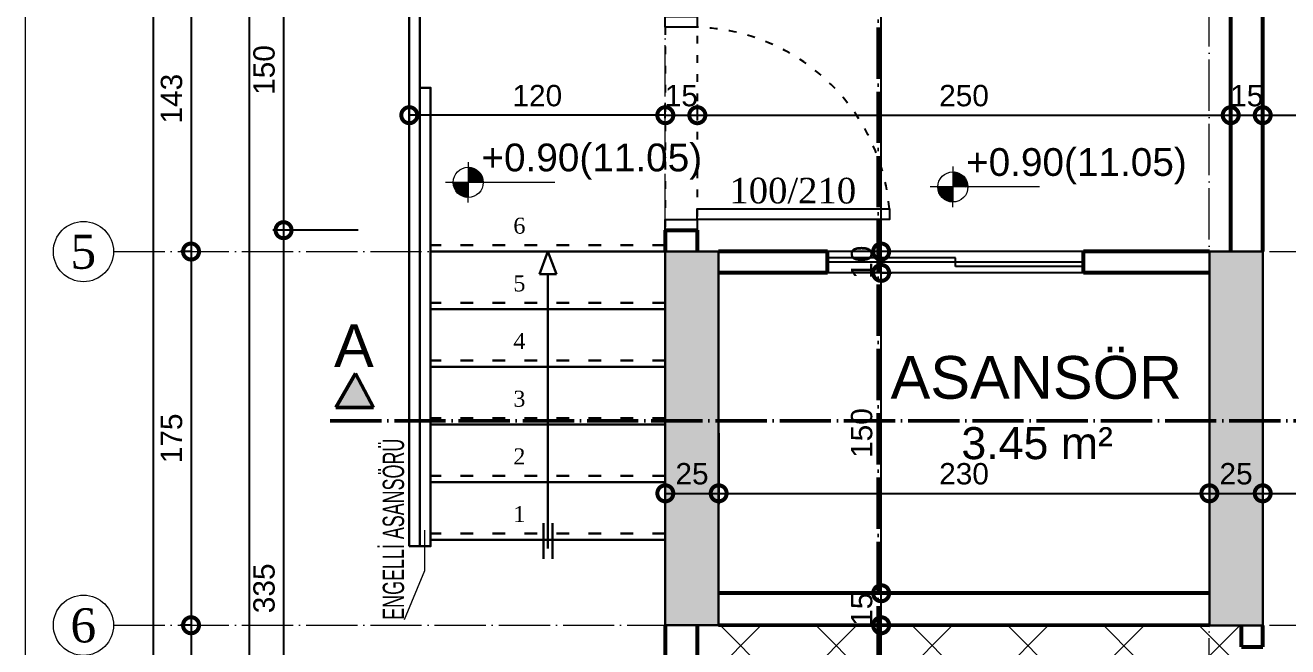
# Model space of a CAD drawing. Header units: millimetres. Extents: x 7519 to 33116, y -1769 to 3101.
# Drawn here: x 16054 to 16646, y 1526 to 1817 of the extents above; entities that cross this region are included whole.
import ezdxf
from ezdxf.enums import TextEntityAlignment as Align

# ---------------------------------------------------------------- set-up
doc = ezdxf.new("R2010")
doc.units = ezdxf.units.MM
doc.linetypes.add('ACAD_ISO03W100', pattern=[30, 12, -18])
doc.linetypes.add('ACAD_ISO04W100', pattern=[30, 24, -3, 0, -3])
for name, color, linetype, lineweight in [('duvar', 145, 'Continuous', 53), ('iç ölçü x', 20, 'Continuous', 9), ('KAPI', 42, 'Continuous', 25), ('kesit', 50, 'Continuous', 50), ('kolon', 1, 'Continuous', 30), ('KOT_ŞABLON', 6, 'Continuous', 0), ('KÜTÜPHANE', 34, 'Continuous', 30), ('tarama', 157, 'Continuous', 15), ('çizgi', 234, 'Continuous', 9)]:
    doc.layers.add(name, color=color, linetype=linetype, lineweight=lineweight)
doc.layers.add('PENC3', color=24, linetype='Continuous')
doc.layers.add('yazı', color=253, linetype='Continuous')
doc.styles.add('ARIAL', font='arial.ttf', dxfattribs={"height": 10})
doc.styles.add('emre', font='times.ttf')
doc.styles.get("Standard").update_dxf_attribs({"font": 'arial.ttf'})
doc.styles.add('TÜRKÇE', font='times.ttf')
doc.dimstyles.new('KESİT', dxfattribs={"dimscale": 0, "dimtxt": 10, "dimasz": 15, "dimexe": 5, "dimexo": 5, "dimgap": 4, "dimtad": 1, "dimdec": 0, "dimdsep": 46, "dimtxsty": 'ARIAL', "dimblk": 'DOTSMALL', "dimcen": -2, "dimclrd": 256, "dimclre": 8, "dimclrt": 4, "dimadec": 0, "dimazin": 0, "dimtfac": 0.533333, "dimtdec": 0, "dimtix": 1, "dimtmove": 2, "dimatfit": 3, "dimldrblk": 'DOTSMALL', "dimfxl": 35, "dimfxlon": 1, "dimtolj": 1, "dimarcsym": 0})

# ---------------------------------------------------------------- blocks, each defined once
blk = doc.blocks.new('_DotSmall')
at = {"color": 0, "linetype": 'ByBlock', "const_width": 0.5}
blk.add_lwpolyline([(-0.0625, 0, 1), (0.0625, 0, 1)], format="xyb", close=True, dxfattribs=at)
blk = doc.blocks.new('*D28')
at = {"layer": 'Defpoints', "color": 0, "transparency": 16777216}
for p in [(16354.45, 1871.22), (16175.51, 1721.22), (16354.45, 1721.22)]:
    blk.add_point(p, dxfattribs=at)
at = {"layer": 'iç ölçü x', "color": 8, "lineweight": -2, "transparency": 16777216}
for p, q in [((16210.51, 1871.22), (16170.51, 1871.22)), ((16210.51, 1721.22), (16170.51, 1721.22))]:
    blk.add_line(p, q, dxfattribs=at)
at = {"layer": 'iç ölçü x', "lineweight": -2, "transparency": 16777216}
blk.add_line((16175.51, 1871.22), (16175.51, 1721.22), dxfattribs=at)
at = {"layer": 'iç ölçü x', "lineweight": -2, "transparency": 16777216, "xscale": 15, "yscale": 15, "zscale": 15}
for p, rotation in [((16175.51, 1871.22), 90), ((16175.51, 1721.22), 270)]:
    blk.add_blockref('_DotSmall', p, dxfattribs=dict(at, rotation=rotation))
at = {"layer": 'iç ölçü x', "color": 4, "transparency": 16777216, "insert": (16166.4, 1796.22), "char_height": 10, "attachment_point": 5, "rotation": 90, "style": 'ARIAL'}
blk.add_mtext('\\A1;150', dxfattribs=at)
blk = doc.blocks.new('*D29')
at = {"layer": 'Defpoints', "color": 0, "transparency": 16777216}
for p in [(16354.45, 1721.22), (16175.51, 1385.89), (16354.45, 1385.89)]:
    blk.add_point(p, dxfattribs=at)
at = {"layer": 'iç ölçü x', "color": 8, "lineweight": -2, "transparency": 16777216}
for p, q in [((16210.51, 1721.22), (16170.51, 1721.22)), ((16210.51, 1385.89), (16170.51, 1385.89))]:
    blk.add_line(p, q, dxfattribs=at)
at = {"layer": 'iç ölçü x', "lineweight": -2, "transparency": 16777216}
blk.add_line((16175.51, 1721.22), (16175.51, 1385.89), dxfattribs=at)
at = {"layer": 'iç ölçü x', "lineweight": -2, "transparency": 16777216, "xscale": 15, "yscale": 15, "zscale": 15}
for p, rotation in [((16175.51, 1721.22), 90), ((16175.51, 1385.89), 270)]:
    blk.add_blockref('_DotSmall', p, dxfattribs=dict(at, rotation=rotation))
at = {"layer": 'iç ölçü x', "color": 4, "transparency": 16777216, "insert": (16166.4, 1553.56), "char_height": 10, "attachment_point": 5, "rotation": 90, "style": 'ARIAL'}
blk.add_mtext('\\A1;335', dxfattribs=at)
blk = doc.blocks.new('*D30')
at = {"layer": 'Defpoints', "color": 0, "transparency": 16777216}
for p in [(16159.49, 2399.07), (16188.77, 2399.07), (16188.77, 1385.89)]:
    blk.add_point(p, dxfattribs=at)
at = {"layer": 'iç ölçü x', "color": 8, "lineweight": -2, "transparency": 16777216}
for p, q in [((16183.77, 2399.07), (16154.49, 2399.07)), ((16183.77, 1385.89), (16154.49, 1385.89))]:
    blk.add_line(p, q, dxfattribs=at)
at = {"layer": 'iç ölçü x', "lineweight": -2, "transparency": 16777216}
blk.add_line((16159.49, 1385.89), (16159.49, 2399.07), dxfattribs=at)
at = {"layer": 'iç ölçü x', "lineweight": -2, "transparency": 16777216, "xscale": 15, "yscale": 15, "zscale": 15}
for p, rotation in [((16159.49, 2399.07), 90), ((16159.49, 1385.89), 270)]:
    blk.add_blockref('_DotSmall', p, dxfattribs=dict(at, rotation=rotation))
at = {"layer": 'iç ölçü x', "color": 4, "transparency": 16777216, "insert": (16150.38, 1892.48), "char_height": 10, "attachment_point": 5, "rotation": 90, "style": 'ARIAL'}
blk.add_mtext('\\A1;1013', dxfattribs=at)
blk = doc.blocks.new('*D34')
at = {"layer": 'Defpoints', "color": 0, "transparency": 16777216}
for p in [(16132.15, 1854.34), (16132.15, 1711.22), (16132.15, 1711.22)]:
    blk.add_point(p, dxfattribs=at)
at = {"layer": 'iç ölçü x', "color": 8, "lineweight": -2, "transparency": 16777216}
for p, q in [((16132.15, 1854.34), (16127.15, 1854.34)), ((16132.15, 1711.22), (16127.15, 1711.22))]:
    blk.add_line(p, q, dxfattribs=at)
at = {"layer": 'iç ölçü x', "lineweight": -2, "transparency": 16777216}
blk.add_line((16132.15, 1854.34), (16132.15, 1711.22), dxfattribs=at)
at = {"layer": 'iç ölçü x', "lineweight": -2, "transparency": 16777216, "xscale": 15, "yscale": 15, "zscale": 15}
for p, rotation in [((16132.15, 1854.34), 90), ((16132.15, 1711.22), 270)]:
    blk.add_blockref('_DotSmall', p, dxfattribs=dict(at, rotation=rotation))
at = {"layer": 'iç ölçü x', "color": 4, "transparency": 16777216, "insert": (16123.04, 1782.78), "char_height": 10, "attachment_point": 5, "rotation": 90, "style": 'ARIAL'}
blk.add_mtext('\\A1;143', dxfattribs=at)
blk = doc.blocks.new('*D35')
at = {"layer": 'Defpoints', "color": 0, "transparency": 16777216}
for p in [(16132.15, 1711.22), (16132.15, 1536.27), (16132.15, 1536.27)]:
    blk.add_point(p, dxfattribs=at)
at = {"layer": 'iç ölçü x', "color": 8, "lineweight": -2, "transparency": 16777216}
for p, q in [((16132.15, 1711.22), (16127.15, 1711.22)), ((16132.15, 1536.27), (16127.15, 1536.27))]:
    blk.add_line(p, q, dxfattribs=at)
at = {"layer": 'iç ölçü x', "lineweight": -2, "transparency": 16777216}
blk.add_line((16132.15, 1711.22), (16132.15, 1536.27), dxfattribs=at)
at = {"layer": 'iç ölçü x', "lineweight": -2, "transparency": 16777216, "xscale": 15, "yscale": 15, "zscale": 15}
for p, rotation in [((16132.15, 1711.22), 90), ((16132.15, 1536.27), 270)]:
    blk.add_blockref('_DotSmall', p, dxfattribs=dict(at, rotation=rotation))
at = {"layer": 'iç ölçü x', "color": 4, "transparency": 16777216, "insert": (16123.05, 1623.75), "char_height": 10, "attachment_point": 5, "rotation": 90, "style": 'ARIAL'}
blk.add_mtext('\\A1;175', dxfattribs=at)
blk = doc.blocks.new('*D36')
at = {"layer": 'Defpoints', "color": 0, "transparency": 16777216}
for p in [(16132.15, 1536.27), (16132.15, 1385.89), (16132.15, 1385.89)]:
    blk.add_point(p, dxfattribs=at)
at = {"layer": 'iç ölçü x', "color": 8, "lineweight": -2, "transparency": 16777216}
for p, q in [((16132.15, 1536.27), (16127.15, 1536.27)), ((16132.15, 1385.89), (16127.15, 1385.89))]:
    blk.add_line(p, q, dxfattribs=at)
at = {"layer": 'iç ölçü x', "lineweight": -2, "transparency": 16777216}
blk.add_line((16132.15, 1536.27), (16132.15, 1385.89), dxfattribs=at)
at = {"layer": 'iç ölçü x', "lineweight": -2, "transparency": 16777216, "xscale": 15, "yscale": 15, "zscale": 15}
for p, rotation in [((16132.15, 1536.27), 90), ((16132.15, 1385.89), 270)]:
    blk.add_blockref('_DotSmall', p, dxfattribs=dict(at, rotation=rotation))
at = {"layer": 'iç ölçü x', "color": 4, "transparency": 16777216, "insert": (16123.05, 1461.08), "char_height": 10, "attachment_point": 5, "rotation": 90, "style": 'ARIAL'}
blk.add_mtext('\\A1;150', dxfattribs=at)
blk = doc.blocks.new('*D37')
at = {"layer": 'Defpoints', "color": 0, "transparency": 16777216}
for p in [(16114.5, 2399.07), (16114.5, 2399.07), (16114.5, 1385.89)]:
    blk.add_point(p, dxfattribs=at)
at = {"layer": 'iç ölçü x', "color": 8, "lineweight": -2, "transparency": 16777216}
for p, q in [((16114.5, 2399.07), (16109.5, 2399.07)), ((16114.5, 1385.89), (16119.5, 1385.89))]:
    blk.add_line(p, q, dxfattribs=at)
at = {"layer": 'iç ölçü x', "lineweight": -2, "transparency": 16777216}
blk.add_line((16114.5, 1385.89), (16114.5, 2399.07), dxfattribs=at)
at = {"layer": 'iç ölçü x', "lineweight": -2, "transparency": 16777216, "xscale": 15, "yscale": 15, "zscale": 15}
for p, rotation in [((16114.5, 2399.07), 90), ((16114.5, 1385.89), 270)]:
    blk.add_blockref('_DotSmall', p, dxfattribs=dict(at, rotation=rotation))
at = {"layer": 'iç ölçü x', "color": 4, "transparency": 16777216, "insert": (16105.39, 1892.48), "char_height": 10, "attachment_point": 5, "rotation": 90, "style": 'ARIAL'}
blk.add_mtext('\\A1;1013', dxfattribs=at)
blk = doc.blocks.new('*D43')
at = {"layer": 'Defpoints', "color": 0, "transparency": 16777216}
for p in [(16369.45, 1775.06), (16354.45, 1768.72), (16369.45, 1768.72)]:
    blk.add_point(p, dxfattribs=at)
at = {"layer": 'iç ölçü x', "color": 8, "lineweight": -2, "transparency": 16777216}
for p, q in [((16354.45, 1773.72), (16354.45, 1780.06)), ((16369.45, 1773.72), (16369.45, 1780.06))]:
    blk.add_line(p, q, dxfattribs=at)
at = {"layer": 'iç ölçü x', "lineweight": -2, "transparency": 16777216}
blk.add_line((16354.45, 1775.06), (16369.45, 1775.06), dxfattribs=at)
at = {"layer": 'iç ölçü x', "color": 4, "transparency": 16777216, "insert": (16361.95, 1784.17), "char_height": 10, "attachment_point": 5, "style": 'ARIAL'}
blk.add_mtext('\\A1;15', dxfattribs=at)
blk = doc.blocks.new('*D44')
at = {"layer": 'Defpoints', "color": 0, "transparency": 16777216}
for p in [(16619.45, 1775.06), (16619.45, 1775.06), (16369.45, 1768.72)]:
    blk.add_point(p, dxfattribs=at)
at = {"layer": 'iç ölçü x', "color": 8, "lineweight": -2, "transparency": 16777216}
for p, q in [((16369.45, 1773.72), (16369.45, 1780.06)), ((16619.45, 1775.06), (16619.45, 1780.06))]:
    blk.add_line(p, q, dxfattribs=at)
at = {"layer": 'iç ölçü x', "lineweight": -2, "transparency": 16777216}
blk.add_line((16369.45, 1775.06), (16619.45, 1775.06), dxfattribs=at)
at = {"layer": 'iç ölçü x', "lineweight": -2, "transparency": 16777216, "xscale": 15, "yscale": 15, "zscale": 15, "rotation": 180}
blk.add_blockref('_DotSmall', (16369.45, 1775.06), dxfattribs=at)
at = {"layer": 'iç ölçü x', "lineweight": -2, "transparency": 16777216, "xscale": 15, "yscale": 15, "zscale": 15}
blk.add_blockref('_DotSmall', (16619.45, 1775.06), dxfattribs=at)
at = {"layer": 'iç ölçü x', "color": 4, "transparency": 16777216, "insert": (16494.45, 1784.17), "char_height": 10, "attachment_point": 5, "style": 'ARIAL'}
blk.add_mtext('\\A1;250', dxfattribs=at)
blk = doc.blocks.new('*D45')
at = {"layer": 'Defpoints', "color": 0, "transparency": 16777216}
for p in [(16619.45, 1775.06), (16634.45, 1775.06), (16634.45, 1775.06)]:
    blk.add_point(p, dxfattribs=at)
at = {"layer": 'iç ölçü x', "color": 8, "lineweight": -2, "transparency": 16777216}
for p, q in [((16619.45, 1775.06), (16619.45, 1780.06)), ((16634.45, 1775.06), (16634.45, 1780.06))]:
    blk.add_line(p, q, dxfattribs=at)
at = {"layer": 'iç ölçü x', "lineweight": -2, "transparency": 16777216}
blk.add_line((16619.45, 1775.06), (16634.45, 1775.06), dxfattribs=at)
at = {"layer": 'iç ölçü x', "color": 4, "transparency": 16777216, "insert": (16626.95, 1784.17), "char_height": 10, "attachment_point": 5, "style": 'ARIAL'}
blk.add_mtext('\\A1;15', dxfattribs=at)
blk = doc.blocks.new('*D46')
at = {"layer": 'Defpoints', "color": 0, "transparency": 16777216}
for p in [(16634.45, 1775.06), (17135.22, 1775.06), (17135.22, 1775.06)]:
    blk.add_point(p, dxfattribs=at)
at = {"layer": 'iç ölçü x', "color": 8, "lineweight": -2, "transparency": 16777216}
for p, q in [((16634.45, 1775.06), (16634.45, 1780.06)), ((17135.22, 1775.06), (17135.22, 1780.06))]:
    blk.add_line(p, q, dxfattribs=at)
at = {"layer": 'iç ölçü x', "lineweight": -2, "transparency": 16777216}
blk.add_line((16634.45, 1775.06), (17135.22, 1775.06), dxfattribs=at)
at = {"layer": 'iç ölçü x', "lineweight": -2, "transparency": 16777216, "xscale": 15, "yscale": 15, "zscale": 15, "rotation": 180}
blk.add_blockref('_DotSmall', (16634.45, 1775.06), dxfattribs=at)
at = {"layer": 'iç ölçü x', "lineweight": -2, "transparency": 16777216, "xscale": 15, "yscale": 15, "zscale": 15}
blk.add_blockref('_DotSmall', (17135.22, 1775.06), dxfattribs=at)
at = {"layer": 'iç ölçü x', "color": 4, "transparency": 16777216, "insert": (16884.83, 1784.17), "char_height": 10, "attachment_point": 5, "style": 'ARIAL'}
blk.add_mtext('\\A1;501', dxfattribs=at)
blk = doc.blocks.new('*D54')
at = {"layer": 'Defpoints', "color": 0, "transparency": 16777216}
for p in [(16455.61, 1536.26), (16455.64, 1536.26), (16456.53, 1400.89)]:
    blk.add_point(p, dxfattribs=at)
at = {"layer": 'iç ölçü x', "color": 8, "lineweight": -2, "transparency": 16777216}
for p, q in [((16455.61, 1536.26), (16450.61, 1536.26)), ((16455.61, 1400.89), (16450.61, 1400.89))]:
    blk.add_line(p, q, dxfattribs=at)
at = {"layer": 'iç ölçü x', "lineweight": -2, "transparency": 16777216}
blk.add_line((16455.61, 1400.89), (16455.61, 1536.26), dxfattribs=at)
at = {"layer": 'iç ölçü x', "lineweight": -2, "transparency": 16777216, "xscale": 15, "yscale": 15, "zscale": 15}
for p, rotation in [((16455.61, 1536.26), 90), ((16455.61, 1400.89), 270)]:
    blk.add_blockref('_DotSmall', p, dxfattribs=dict(at, rotation=rotation))
at = {"layer": 'iç ölçü x', "color": 4, "transparency": 16777216, "insert": (16446.5, 1468.58), "char_height": 10, "attachment_point": 5, "rotation": 90, "style": 'ARIAL'}
blk.add_mtext('\\A1;135', dxfattribs=at)
blk = doc.blocks.new('*D55')
at = {"layer": 'Defpoints', "color": 0, "transparency": 16777216}
for p in [(16455.61, 1551.26), (16455.65, 1551.26), (16455.64, 1536.26)]:
    blk.add_point(p, dxfattribs=at)
at = {"layer": 'iç ölçü x', "color": 8, "lineweight": -2, "transparency": 16777216}
for p, q in [((16455.61, 1551.26), (16450.61, 1551.26)), ((16455.61, 1536.26), (16450.61, 1536.26))]:
    blk.add_line(p, q, dxfattribs=at)
at = {"layer": 'iç ölçü x', "lineweight": -2, "transparency": 16777216}
blk.add_line((16455.61, 1536.26), (16455.61, 1551.26), dxfattribs=at)
at = {"layer": 'iç ölçü x', "color": 4, "transparency": 16777216, "insert": (16446.51, 1543.76), "char_height": 10, "attachment_point": 5, "rotation": 90, "style": 'ARIAL'}
blk.add_mtext('\\A1;15', dxfattribs=at)
blk = doc.blocks.new('*D56')
at = {"layer": 'Defpoints', "color": 0, "transparency": 16777216}
for p in [(16455.61, 1701.23), (16455.61, 1701.23), (16455.65, 1551.26)]:
    blk.add_point(p, dxfattribs=at)
at = {"layer": 'iç ölçü x', "color": 8, "lineweight": -2, "transparency": 16777216}
for p, q in [((16455.61, 1701.23), (16460.61, 1701.23)), ((16455.61, 1551.26), (16450.61, 1551.26))]:
    blk.add_line(p, q, dxfattribs=at)
at = {"layer": 'iç ölçü x', "lineweight": -2, "transparency": 16777216}
blk.add_line((16455.61, 1551.26), (16455.61, 1701.23), dxfattribs=at)
at = {"layer": 'iç ölçü x', "lineweight": -2, "transparency": 16777216, "xscale": 15, "yscale": 15, "zscale": 15}
for p, rotation in [((16455.61, 1701.23), 90), ((16455.61, 1551.26), 270)]:
    blk.add_blockref('_DotSmall', p, dxfattribs=dict(at, rotation=rotation))
at = {"layer": 'iç ölçü x', "color": 4, "transparency": 16777216, "insert": (16446.51, 1626.24), "char_height": 10, "attachment_point": 5, "rotation": 90, "style": 'ARIAL'}
blk.add_mtext('\\A1;150', dxfattribs=at)
blk = doc.blocks.new('*D57')
at = {"layer": 'Defpoints', "color": 0, "transparency": 16777216}
for p in [(16455.61, 1711.22), (16455.61, 1711.22), (16455.61, 1701.23)]:
    blk.add_point(p, dxfattribs=at)
at = {"layer": 'iç ölçü x', "color": 8, "lineweight": -2, "transparency": 16777216}
for p, q in [((16455.61, 1711.22), (16450.61, 1711.22)), ((16455.61, 1701.23), (16450.61, 1701.23))]:
    blk.add_line(p, q, dxfattribs=at)
at = {"layer": 'iç ölçü x', "lineweight": -2, "transparency": 16777216}
blk.add_line((16455.61, 1701.23), (16455.61, 1711.22), dxfattribs=at)
at = {"layer": 'iç ölçü x', "color": 4, "transparency": 16777216, "insert": (16446.51, 1706.22), "char_height": 10, "attachment_point": 5, "rotation": 90, "style": 'ARIAL'}
blk.add_mtext('\\A1;10', dxfattribs=at)
blk = doc.blocks.new('*D58')
at = {"layer": 'Defpoints', "color": 0, "transparency": 16777216}
for p in [(16455.61, 2087.03), (16455.69, 2087.03), (16455.61, 1711.22)]:
    blk.add_point(p, dxfattribs=at)
at = {"layer": 'iç ölçü x', "color": 8, "lineweight": -2, "transparency": 16777216}
for p, q in [((16455.61, 2087.03), (16450.61, 2087.03)), ((16455.61, 1711.22), (16450.61, 1711.22))]:
    blk.add_line(p, q, dxfattribs=at)
at = {"layer": 'iç ölçü x', "lineweight": -2, "transparency": 16777216}
blk.add_line((16455.61, 1711.22), (16455.61, 2087.03), dxfattribs=at)
at = {"layer": 'iç ölçü x', "lineweight": -2, "transparency": 16777216, "xscale": 15, "yscale": 15, "zscale": 15}
for p, rotation in [((16455.61, 2087.03), 90), ((16455.61, 1711.22), 270)]:
    blk.add_blockref('_DotSmall', p, dxfattribs=dict(at, rotation=rotation))
at = {"layer": 'iç ölçü x', "color": 4, "transparency": 16777216, "insert": (16446.5, 1899.12), "char_height": 10, "attachment_point": 5, "rotation": 90, "style": 'ARIAL'}
blk.add_mtext('\\A1;376', dxfattribs=at)
blk = doc.blocks.new('*D66')
at = {"layer": 'Defpoints', "color": 0, "transparency": 16777216}
for p in [(16354.45, 1631.27), (16379.45, 1631.27), (16379.45, 1598.03)]:
    blk.add_point(p, dxfattribs=at)
at = {"layer": 'iç ölçü x', "color": 8, "lineweight": -2, "transparency": 16777216}
for p, q in [((16354.45, 1626.27), (16354.45, 1593.03)), ((16379.45, 1626.27), (16379.45, 1593.03))]:
    blk.add_line(p, q, dxfattribs=at)
at = {"layer": 'iç ölçü x', "lineweight": -2, "transparency": 16777216}
blk.add_line((16354.45, 1598.03), (16379.45, 1598.03), dxfattribs=at)
at = {"layer": 'iç ölçü x', "lineweight": -2, "transparency": 16777216, "xscale": 15, "yscale": 15, "zscale": 15, "rotation": 180}
blk.add_blockref('_DotSmall', (16354.45, 1598.03), dxfattribs=at)
at = {"layer": 'iç ölçü x', "lineweight": -2, "transparency": 16777216, "xscale": 15, "yscale": 15, "zscale": 15}
blk.add_blockref('_DotSmall', (16379.45, 1598.03), dxfattribs=at)
at = {"layer": 'iç ölçü x', "color": 4, "transparency": 16777216, "insert": (16366.95, 1607.14), "char_height": 10, "attachment_point": 5, "style": 'ARIAL'}
blk.add_mtext('\\A1;25', dxfattribs=at)
blk = doc.blocks.new('*D67')
at = {"layer": 'Defpoints', "color": 0, "transparency": 16777216}
for p in [(16379.45, 1631.27), (16609.45, 1598.03), (16609.45, 1598.03)]:
    blk.add_point(p, dxfattribs=at)
at = {"layer": 'iç ölçü x', "color": 8, "lineweight": -2, "transparency": 16777216}
for p, q in [((16379.45, 1626.27), (16379.45, 1593.03)), ((16609.45, 1598.03), (16609.45, 1603.03))]:
    blk.add_line(p, q, dxfattribs=at)
at = {"layer": 'iç ölçü x', "lineweight": -2, "transparency": 16777216}
blk.add_line((16379.45, 1598.03), (16609.45, 1598.03), dxfattribs=at)
at = {"layer": 'iç ölçü x', "lineweight": -2, "transparency": 16777216, "xscale": 15, "yscale": 15, "zscale": 15, "rotation": 180}
blk.add_blockref('_DotSmall', (16379.45, 1598.03), dxfattribs=at)
at = {"layer": 'iç ölçü x', "lineweight": -2, "transparency": 16777216, "xscale": 15, "yscale": 15, "zscale": 15}
blk.add_blockref('_DotSmall', (16609.45, 1598.03), dxfattribs=at)
at = {"layer": 'iç ölçü x', "color": 4, "transparency": 16777216, "insert": (16494.45, 1607.14), "char_height": 10, "attachment_point": 5, "style": 'ARIAL'}
blk.add_mtext('\\A1;230', dxfattribs=at)
blk = doc.blocks.new('*D68')
at = {"layer": 'Defpoints', "color": 0, "transparency": 16777216}
for p in [(16609.45, 1598.03), (16634.45, 1598.03), (16634.45, 1598.03)]:
    blk.add_point(p, dxfattribs=at)
at = {"layer": 'iç ölçü x', "color": 8, "lineweight": -2, "transparency": 16777216}
for p, q in [((16609.45, 1598.03), (16609.45, 1603.03)), ((16634.45, 1598.03), (16634.45, 1603.03))]:
    blk.add_line(p, q, dxfattribs=at)
at = {"layer": 'iç ölçü x', "lineweight": -2, "transparency": 16777216}
blk.add_line((16609.45, 1598.03), (16634.45, 1598.03), dxfattribs=at)
at = {"layer": 'iç ölçü x', "lineweight": -2, "transparency": 16777216, "xscale": 15, "yscale": 15, "zscale": 15, "rotation": 180}
blk.add_blockref('_DotSmall', (16609.45, 1598.03), dxfattribs=at)
at = {"layer": 'iç ölçü x', "lineweight": -2, "transparency": 16777216, "xscale": 15, "yscale": 15, "zscale": 15}
blk.add_blockref('_DotSmall', (16634.45, 1598.03), dxfattribs=at)
at = {"layer": 'iç ölçü x', "color": 4, "transparency": 16777216, "insert": (16621.95, 1607.14), "char_height": 10, "attachment_point": 5, "style": 'ARIAL'}
blk.add_mtext('\\A1;25', dxfattribs=at)
blk = doc.blocks.new('A$C039E5E33')
at = {"layer": 'KOT_ŞABLON'}
h = blk.add_hatch(color=256, dxfattribs=at)
h.dxf.hatch_style = 1
h.paths.add_polyline_path([(-7.06, 0, 0.414214), (0, -7.06), (0, 0)])
h.paths.add_polyline_path([(0, 7.06), (0, 0), (7.06, 0, 0.414214)])
for p in [(0, 9.49), (0, -9.49)]:
    blk.add_line(p, (0, 0), dxfattribs=at)
blk.add_lwpolyline([(40.65, 0), (-10.66, 0)], dxfattribs=at)
blk.add_circle((0, 0), 7.06, dxfattribs=at)
blk = doc.blocks.new('A$C608A78B4')
at = {"layer": 'KOT_ŞABLON'}
h = blk.add_hatch(dxfattribs=at)
h.set_pattern_fill('JIS_LC_8', color=256, scale=0.025)
h.set_pattern_definition([(45, (-1970.74228, 532.69145), (-0.137885822, 0.137885822), []), (45, (-1970.73228, 532.69145), (-0.137885822, 0.137885822), [])])
h.paths.add_polyline_path([(7.06, 0, 0.414214), (0, 7.06), (0, 0)])
h.paths.add_polyline_path([(0, 0), (-7.06, 0, 0.414214), (0, -7.06)])
blk.add_line((0, 7.06), (0, -7.06), dxfattribs=at)
blk.add_lwpolyline([(7.06, 0), (-7.06, 0)], dxfattribs=at)
blk.add_circle((0, 0), 7.06, dxfattribs=at)
at = {"layer": 'iç ölçü x'}
blk.add_blockref('A$C039E5E33', (0, 0), dxfattribs=at)
blk = doc.blocks.new('*D540')
at = {"layer": 'Defpoints', "color": 0, "lineweight": 100, "transparency": 16777216}
for p in [(16234.45, 1775.06), (16234.45, 1773.28), (16354.45, 1768.72)]:
    blk.add_point(p, dxfattribs=at)
at = {"layer": 'iç ölçü x', "color": 8, "lineweight": -2, "transparency": 16777216}
for p, q in [((16234.45, 1775.06), (16234.45, 1780.06)), ((16354.45, 1773.72), (16354.45, 1780.06))]:
    blk.add_line(p, q, dxfattribs=at)
at = {"layer": 'iç ölçü x', "lineweight": -2, "transparency": 16777216}
blk.add_line((16354.45, 1775.06), (16234.45, 1775.06), dxfattribs=at)
at = {"layer": 'iç ölçü x', "lineweight": -2, "transparency": 16777216, "xscale": 15, "yscale": 15, "zscale": 15, "rotation": 180}
blk.add_blockref('_DotSmall', (16234.45, 1775.06), dxfattribs=at)
at = {"layer": 'iç ölçü x', "lineweight": -2, "transparency": 16777216, "xscale": 15, "yscale": 15, "zscale": 15}
blk.add_blockref('_DotSmall', (16354.45, 1775.06), dxfattribs=at)
at = {"layer": 'iç ölçü x', "color": 4, "transparency": 16777216, "insert": (16294.45, 1784.17), "char_height": 10, "attachment_point": 5, "style": 'ARIAL'}
blk.add_mtext('\\A1;120', dxfattribs=at)
blk = doc.blocks.new('*D699')
at = {"layer": 'Defpoints', "color": 0, "transparency": 16777216}
for p in [(16634.45, 1598.03), (17135.22, 1598.03), (17135.22, 1545.11)]:
    blk.add_point(p, dxfattribs=at)
at = {"layer": 'iç ölçü x', "color": 8, "lineweight": -2, "transparency": 16777216}
for p, q in [((16634.45, 1598.03), (16634.45, 1603.03)), ((17135.22, 1563.03), (17135.22, 1603.03))]:
    blk.add_line(p, q, dxfattribs=at)
at = {"layer": 'iç ölçü x', "lineweight": -2, "transparency": 16777216}
blk.add_line((16634.45, 1598.03), (17135.22, 1598.03), dxfattribs=at)
at = {"layer": 'iç ölçü x', "lineweight": -2, "transparency": 16777216, "xscale": 15, "yscale": 15, "zscale": 15, "rotation": 180}
blk.add_blockref('_DotSmall', (16634.45, 1598.03), dxfattribs=at)
at = {"layer": 'iç ölçü x', "lineweight": -2, "transparency": 16777216, "xscale": 15, "yscale": 15, "zscale": 15}
blk.add_blockref('_DotSmall', (17135.22, 1598.03), dxfattribs=at)
at = {"layer": 'iç ölçü x', "color": 4, "transparency": 16777216, "insert": (16884.83, 1607.14), "char_height": 10, "attachment_point": 5, "style": 'ARIAL'}
blk.add_mtext('\\A1;501', dxfattribs=at)

msp = doc.modelspace()

# ---------------------------------------------------------------- hatches: boundary and pattern name
at = {"layer": 'kesit'}
h = msp.add_hatch(color=256, dxfattribs=at)
h.dxf.hatch_style = 1
h.paths.add_polyline_path([(16209.171, 1654.119), (16200.065, 1638.257), (16217.642, 1638.257)])
at = {"layer": 'tarama'}
h = msp.add_hatch(dxfattribs=at)
h.set_pattern_fill('ANSI33', color=256)
h.set_pattern_definition([(45, (-20954.365, 6978.437), (-4.4901281, 4.4901281), []), (45, (-20949.875, 6978.437), (-4.4901281, 4.4901281), [3.175, -1.5875])])
h.paths.add_polyline_path([(16379.446, 1711.219), (16354.469, 1711.219), (16354.469, 1631.986), (16379.446, 1631.986)])
h.paths.add_polyline_path([(16379.446, 1631.986), (16354.469, 1631.986), (16354.469, 1536.273), (16379.446, 1536.273)])
h.paths.add_polyline_path([(16634.446, 1631.986), (16609.446, 1631.986), (16609.446, 1536.273), (16634.446, 1536.273)])
h.paths.add_polyline_path([(16634.446, 1711.219), (16609.446, 1711.219), (16609.446, 1631.986), (16634.446, 1631.986)])
h.paths.add_polyline_path([(16404.446, 1435.894), (16354.469, 1435.894), (16354.469, 1385.894), (16404.446, 1385.894)])
h.paths.add_polyline_path([(17134.722, 1433.432), (17087.183, 1417.937), (17097.627, 1385.894), (17150.216, 1385.894)])
h.paths.add_polyline_path([(17150.216, 1385.894), (17097.627, 1385.894), (17102.678, 1370.399)])
h.paths.add_polyline_path([(17234.211, 1901.874), (17186.672, 1886.379), (17197.117, 1854.336), (17249.706, 1854.336)])
h.paths.add_polyline_path([(17249.706, 1854.336), (17197.117, 1854.336), (17200.146, 1845.043), (17221.196, 1845.043)])
h.paths.add_polyline_path([(17221.196, 1845.043), (17200.146, 1845.043), (17202.167, 1838.841)])
h.paths.add_polyline_path([(17249.724, 2399.071), (17199.724, 2382.203), (17199.724, 2342.071), (17249.724, 2342.071)])
h = msp.add_hatch(dxfattribs=at)
h.set_pattern_fill('ANSI37', color=256, scale=10, style=0)
h.set_pattern_definition([(45, (-20204.836, 0), (-22.45064, 22.45064), []), (135, (-20204.836, 0), (-22.45064, -22.45064), [])])
edge = h.paths.add_edge_path(flags=16)
edge.add_line((16609.423, 1516.219), (16554.446, 1516.219))
edge.add_arc((16614.291, 1510.475), 60.12, 174.518165, 265.355083)
edge.add_line((16609.423, 1450.552), (16609.423, 1516.219))
edge = h.paths.add_edge_path()
edge.add_line((16624.446, 1516.219), (16609.423, 1516.219))
edge.add_line((16609.423, 1516.219), (16609.423, 1450.552))
edge.add_arc((16614.291, 1510.475), 60.12, 265.355083, 279.724027)
edge.add_line((16624.446, 1451.219), (16624.446, 1516.219))
h.paths.add_polyline_path([(16624.446, 1536.219), (16609.423, 1536.219), (16609.423, 1521.219), (16624.446, 1521.219), (16624.446, 1526.219)])
edge = h.paths.add_edge_path()
edge.add_line((16609.423, 1536.224), (16454.195, 1536.257))
edge.add_line((16454.195, 1536.257), (16454.195, 1400.894))
edge.add_line((16454.195, 1400.894), (16463.654, 1400.894))
edge.add_arc((16486.409, 1414.977), 26.761, 201.188984, 211.754197, ccw=False)
edge.add_arc((16506.071, 1422.599), 47.849, 180.290245, 201.188984, ccw=False)
edge.add_arc((16475.464, 1422.444), 17.241, 145.117562, 180.290245, ccw=False)
edge.add_arc((16485.909, 1415.162), 29.974, 135.290245, 145.117562, ccw=False)
edge.add_arc((16495.798, 1405.373), 43.889, 127.172051, 135.290245, ccw=False)
edge.add_arc((16485.71, 1418.677), 27.192, 90.290245, 127.172051, ccw=False)
edge.add_arc((16485.731, 1414.427), 31.442, 56.074542, 90.290245, ccw=False)
edge.add_arc((16489.889, 1418.949), 25.387, 45.290245, 58.165246, ccw=False)
edge.add_arc((16489.889, 1418.949), 25.387, 32.415243, 45.290245, ccw=False)
edge.add_arc((16494.585, 1421.931), 19.824, 0.290245, 32.415243, ccw=False)
edge.add_arc((16468.272, 1421.797), 46.138, -20.608495, 0.290245, ccw=False)
edge.add_arc((16486.409, 1414.977), 26.761, 328.245803, 339.391505, ccw=False)
edge.add_line((16509.164, 1400.894), (16531.868, 1400.894))
edge.add_line((16531.868, 1400.894), (16609.423, 1400.894))
edge.add_line((16609.423, 1400.894), (16609.423, 1450.552))
edge.add_arc((16614.291, 1510.475), 60.12, 174.518165, 265.355083, ccw=False)
edge.add_line((16554.446, 1516.219), (16554.446, 1521.219))
edge.add_line((16554.446, 1521.219), (16609.423, 1521.219))
edge.add_line((16609.423, 1521.219), (16609.423, 1536.224))
edge = h.paths.add_edge_path()
edge.add_line((16454.195, 1536.257), (16379.446, 1536.273))
edge.add_line((16379.446, 1536.273), (16369.446, 1536.273))
edge.add_line((16369.446, 1536.273), (16369.946, 1501.644))
edge.add_arc((16370.946, 1501.644), 1, 93.576334, 180, ccw=False)
edge.add_line((16370.883, 1502.642), (16387.95, 1503.709))
edge.add_line((16387.95, 1503.709), (16390.359, 1501.445))
edge.add_arc((16414.866, 1385.713), 118.298, 90, 101.956138, ccw=False)
edge.add_arc((16414.866, 1473.671), 30.341, 72.364797, 90, ccw=False)
edge.add_arc((16416.802, 1479.76), 23.951, 52.494967, 72.364797, ccw=False)
edge.add_arc((16419.768, 1483.625), 19.079, 28.356422, 52.494967, ccw=False)
edge.add_arc((16424.323, 1486.083), 13.903, 0, 28.356422, ccw=False)
edge.add_arc((16424.323, 1486.083), 13.903, 331.643578, 360, ccw=False)
edge.add_arc((16419.768, 1488.542), 19.079, 307.505033, 331.643578, ccw=False)
edge.add_arc((16416.802, 1492.407), 23.951, 287.635203, 307.505033, ccw=False)
edge.add_arc((16414.866, 1498.496), 30.341, 270, 287.635203, ccw=False)
edge.add_arc((16414.866, 1586.454), 118.298, 258.043862, 270, ccw=False)
edge.add_line((16390.359, 1470.722), (16387.95, 1468.458))
edge.add_line((16387.95, 1468.458), (16370.883, 1469.525))
edge.add_arc((16370.946, 1470.523), 1, 180, 266.423666, ccw=False)
edge.add_line((16369.946, 1470.523), (16369.446, 1435.894))
edge.add_line((16369.446, 1435.894), (16404.446, 1435.894))
edge.add_line((16404.446, 1435.894), (16404.446, 1400.894))
edge.add_line((16404.446, 1400.894), (16454.195, 1400.894))
edge.add_line((16454.195, 1400.894), (16454.195, 1536.257))
edge = h.paths.add_edge_path()
edge.add_line((16624.446, 1446.219), (16624.446, 1451.219))
edge.add_arc((16614.291, 1510.475), 60.12, 265.355083, 279.724027, ccw=False)
edge.add_line((16609.423, 1450.552), (16609.423, 1400.894))
edge.add_line((16609.423, 1400.894), (16609.423, 1415.894))
edge.add_line((16609.423, 1415.894), (16624.446, 1415.894))
edge.add_line((16624.446, 1415.894), (16624.446, 1446.219))
h.paths.add_polyline_path([(16564.293, 1499.493), (16619.786, 1499.493), (16619.786, 1518.31), (16564.293, 1518.31)])
h.paths.add_polyline_path([(16459.316, 1495), (16553.015, 1495), (16553.015, 1510.335), (16459.316, 1510.335)], flags=16)
h.paths.add_polyline_path([(16470.623, 1478.711), (16535.933, 1478.711), (16535.933, 1494.014), (16470.623, 1494.014)], flags=16)
h.paths.add_polyline_path([(16618.75, 1438.683), (16639.289, 1438.683), (16639.289, 1459.29), (16618.75, 1459.29)])

# ---------------------------------------------------------------- linework, layer by layer
msp.add_line((16609.446, 1536.219), (16609.446, 1711.219))
at = {"layer": 'duvar'}
for p, q in [((16634.446, 1711.219), (16634.446, 2061.219)), ((16619.446, 1711.219), (16619.446, 2056.99)), ((16354.446, 1721.219), (16369.446, 1721.223)), ((16354.446, 1721.219), (16354.446, 1711.219)), ((16369.446, 1721.223), (16369.446, 1711.223)), ((16430.421, 1711.257), (16379.446, 1711.269)), ((16430.421, 1701.261), (16430.421, 1711.257)), ((16550.424, 1701.231), (16550.426, 1711.231)), ((16609.446, 1711.219), (16550.426, 1711.231)), ((16430.421, 1701.261), (16379.446, 1701.273)), ((16609.444, 1701.219), (16550.424, 1701.231)), ((16609.446, 1551.219), (16379.446, 1551.273)), ((16354.446, 1536.273), (16354.446, 1435.894)), ((16369.446, 1536.273), (16369.446, 1435.894)), ((16609.446, 1536.224), (16379.446, 1536.273)), ((16624.446, 1526.219), (16624.446, 1536.219)), ((16634.446, 1526.219), (16634.446, 1536.219)), ((16624.446, 1526.219), (16634.446, 1526.219))]:
    msp.add_line(p, q, dxfattribs=at)
at = {"layer": 'iç ölçü x'}
msp.add_lwpolyline([(16054.439, 704.072), (17455.617, 704.072), (17455.617, 3080.74), (16054.439, 3080.74)], close=True, dxfattribs=at)
at = {"layer": 'KAPI'}
for points in [[(16550.426, 1711.231), (16430.426, 1711.231)], [(16490.426, 1708.231), (16430.426, 1708.231)], [(16550.426, 1706.231), (16430.426, 1706.231)], [(16490.426, 1704.231), (16490.426, 1708.231)], [(16550.426, 1704.231), (16490.426, 1704.231)], [(16550.426, 1701.231), (16430.426, 1701.231)]]:
    msp.add_lwpolyline(points, dxfattribs=at)
at = {"layer": 'kesit', "linetype": 'ACAD_ISO04W100'}
for p, q in [((16454.195, 1280.449), (16454.195, 2175.594)), ((16197.383, 1631.982), (17220.448, 1631.982))]:
    msp.add_line(p, q, dxfattribs=at)
at = {"layer": 'kesit'}
for p, q in [((16200.065, 1638.257), (16209.171, 1654.119)), ((16209.171, 1654.119), (16217.642, 1638.257)), ((16200.065, 1638.257), (16217.642, 1638.257))]:
    msp.add_line(p, q, dxfattribs=at)
at = {"layer": 'kolon'}
for points in [[(16354.446, 1536.273), (16354.446, 1711.269), (16379.446, 1711.269), (16379.446, 1536.273)], [(16634.446, 1536.219), (16634.446, 1711.219), (16609.446, 1711.219), (16609.446, 1536.219)]]:
    msp.add_lwpolyline(points, close=True, dxfattribs=at)
at = {"layer": 'KÜTÜPHANE', "linetype": 'ACAD_ISO03W100', "ltscale": 0.5}
for p, q in [((16354.446, 1714.219), (16244.446, 1714.219)), ((16354.446, 1687.219), (16244.446, 1687.219)), ((16354.446, 1660.219), (16244.446, 1660.219)), ((16354.446, 1633.219), (16244.446, 1633.219)), ((16354.446, 1606.219), (16244.446, 1606.219)), ((16354.446, 1579.219), (16244.446, 1579.219))]:
    msp.add_line(p, q, dxfattribs=at)
at = {"layer": 'KÜTÜPHANE'}
for p, q in [((16354.446, 1711.219), (16244.446, 1711.219)), ((16299.446, 1711.219), (16295.409, 1700.584)), ((16299.446, 1711.219), (16303.482, 1700.584)), ((16295.409, 1700.584), (16299.446, 1700.584)), ((16299.446, 1572.261), (16299.446, 1700.584)), ((16303.482, 1700.584), (16299.446, 1700.584)), ((16354.446, 1684.219), (16244.446, 1684.219)), ((16354.446, 1657.219), (16244.446, 1657.219)), ((16354.446, 1630.219), (16244.446, 1630.219)), ((16354.446, 1603.219), (16244.446, 1603.219)), ((16297.301, 1583.989), (16297.301, 1567.331)), ((16301.591, 1583.989), (16301.591, 1567.331)), ((16354.446, 1576.219), (16244.446, 1576.219)), ((16234.446, 1573.278), (16239.446, 1573.278))]:
    msp.add_line(p, q, dxfattribs=at)
for points in [[(16354.446, 1876.223), (16234.446, 1876.223), (16234.446, 1573.278)], [(16354.446, 1871.223), (16239.446, 1871.223), (16239.446, 1573.278)], [(16239.446, 1573.278), (16244.446, 1573.278), (16244.446, 1787.9), (16239.446, 1787.9)]]:
    msp.add_lwpolyline(points, dxfattribs=at)
at = {"layer": 'PENC3', "linetype": 'ACAD_ISO03W100', "ltscale": 0.3}
for p, q in [((16369.446, 1821.223), (16369.446, 1721.223)), ((16354.446, 1816.223), (16354.446, 1721.219))]:
    msp.add_line(p, q, dxfattribs=at)
at = {"layer": 'PENC3', "linetype": 'ByBlock', "ltscale": 2500}
for points in [[(16354.446, 1816.223), (16354.446, 1821.223), (16369.446, 1821.223), (16369.446, 1816.223)], [(16369.446, 1726.223), (16369.446, 1731.223), (16459.446, 1731.223), (16459.446, 1726.223)], [(16354.446, 1721.219), (16354.446, 1726.223), (16369.446, 1726.223), (16369.446, 1721.223)]]:
    msp.add_lwpolyline(points, close=True, dxfattribs=at)
at = {"layer": 'PENC3', "linetype": 'ACAD_ISO03W100', "ltscale": 0.3}
msp.add_arc((16366.834, 1723.311), 92.949, 4.883467, 88.389688, dxfattribs=at)
at = {"layer": 'tarama'}
for p, q in [((16241.602, 1580.761), (16241.602, 1561.784)), ((16241.602, 1561.784), (16231.998, 1538.848))]:
    msp.add_line(p, q, dxfattribs=at)
at = {"layer": 'çizgi', "linetype": 'ACAD_ISO04W100'}
for p, q in [((16354.446, 1121.647), (16354.446, 2519.658)), ((16609.423, 1415.894), (16609.423, 2519.658)), ((16095.815, 1711.219), (17414.77, 1711.219)), ((16095.815, 1536.273), (17414.77, 1536.273))]:
    msp.add_line(p, q, dxfattribs=at)
at = {"layer": 'çizgi'}
for centre in [(16081.713, 1711.219), (16081.713, 1536.273)]:
    msp.add_circle(centre, 14.102, dxfattribs=at)

# ---------------------------------------------------------------- block references
at = {"layer": 'iç ölçü x'}
for p in [(16262.071, 1743.625), (16489.221, 1741.487)]:
    msp.add_blockref('A$C608A78B4', p, dxfattribs=at)

# ---------------------------------------------------------------- texts
for s, height, p in [('ASANSÖR', 20, (16460.008, 1642.321)), ('3.45 m²', 15, (16493.21, 1614.028))]:
    msp.add_text(s, height=height).set_placement(p)
for p in [(16268.227, 1748.781), (16495.377, 1746.643)]:
    msp.add_text('+0.90(11.05)', height=13, dxfattribs=at).set_placement(p)
at = {"layer": 'iç ölçü x', "width": 0.6}
msp.add_text('ENGELLİ ASANSÖRÜ', height=10, rotation=90, dxfattribs=at).set_placement((16231.998, 1538.848))
at = {"layer": 'kesit', "insert": (16199.159, 1677.182), "char_height": 20, "attachment_point": 1}
msp.add_mtext_dynamic_manual_height_columns('A', width=22.34166, gutter_width=12.5, heights=[0], dxfattribs=at)
at = {"layer": 'KÜTÜPHANE', "style": 'emre'}
for s, p in [('6', (16286.042, 1723.334)), ('5', (16286.042, 1696.334)), ('4', (16286.042, 1669.334)), ('3', (16286.042, 1642.334)), ('2', (16286.042, 1615.334)), ('1', (16286.042, 1588.334))]:
    msp.add_text(s, height=7.5, rotation=0.245313, dxfattribs=at).set_placement(p, align=Align.MIDDLE_CENTER)
at = {"layer": 'yazı', "linetype": 'ByBlock', "ltscale": 2500, "style": 'TÜRKÇE'}
msp.add_text('100/210', height=12, rotation=359.943298, dxfattribs=at).set_placement((16384.47, 1733.786))
at = {"layer": 'çizgi', "style": 'TÜRKÇE'}
for s, p in [('5', (16075.601, 1703.18)), ('6', (16075.601, 1528.235))]:
    msp.add_text(s, height=16, dxfattribs=at).set_placement(p)

# ---------------------------------------------------------------- dimensions: what is measured, and where the dimension line sits
at = {"layer": 'iç ölçü x'}
for base, p1, p2, picture, middle in [((16114.501, 2399.071), (16114.501, 1385.894), (16114.501, 2399.071), '*D37', (16105.392, 1892.482)), ((16159.49, 2399.071), (16188.771, 1385.894), (16188.771, 2399.071), '*D30', (16150.381, 1892.482)), ((16455.612, 2087.026), (16455.612, 1711.219), (16455.694, 2087.026), '*D58', (16446.503, 1899.122)), ((16175.506, 1721.219), (16354.446, 1871.223), (16354.446, 1721.219), '*D28', (16166.4, 1796.221)), ((16132.151, 1711.219), (16132.151, 1854.336), (16132.151, 1711.219), '*D34', (16123.042, 1782.777)), ((16175.506, 1385.894), (16354.446, 1721.219), (16354.446, 1385.894), '*D29', (16166.397, 1553.556)), ((16132.151, 1536.273), (16132.151, 1711.219), (16132.151, 1536.273), '*D35', (16123.045, 1623.746)), ((16455.612, 1701.231), (16455.646, 1551.255), (16455.612, 1701.231), '*D56', (16446.506, 1626.243)), ((16455.612, 1551.255), (16455.639, 1536.257), (16455.646, 1551.255), '*D55', (16446.506, 1543.756)), ((16132.151, 1385.894), (16132.151, 1536.273), (16132.151, 1385.894), '*D36', (16123.045, 1461.083)), ((16455.612, 1536.257), (16456.529, 1400.894), (16455.639, 1536.257), '*D54', (16446.503, 1468.575))]:
    dim = msp.add_linear_dim(base=base, p1=p1, p2=p2, angle=90, dimstyle='KESİT', override={"dimscale": 1}, dxfattribs=at)
    dim.commit()
    dim.dimension.update_dxf_attribs({"geometry": picture, "text_midpoint": middle})
for base, p1, p2, picture, middle in [((16234.446, 1775.06), (16354.446, 1768.721), (16234.446, 1773.279), '*D540', (16294.446, 1784.166)), ((16369.446, 1775.06), (16354.446, 1768.721), (16369.446, 1768.721), '*D43', (16361.946, 1784.166)), ((16619.446, 1775.06), (16369.446, 1768.721), (16619.446, 1775.06), '*D44', (16494.446, 1784.166)), ((16634.446, 1775.06), (16619.446, 1775.06), (16634.446, 1775.06), '*D45', (16626.946, 1784.166)), ((17135.216, 1775.06), (16634.446, 1775.06), (17135.216, 1775.06), '*D46', (16884.831, 1784.166)), ((16379.446, 1598.034), (16354.446, 1631.271), (16379.446, 1631.271), '*D66', (16366.946, 1607.14)), ((16609.446, 1598.034), (16379.446, 1631.271), (16609.446, 1598.034), '*D67', (16494.446, 1607.144)), ((16634.446, 1598.034), (16609.446, 1598.034), (16634.446, 1598.034), '*D68', (16621.946, 1607.14)), ((17135.216, 1598.034), (16634.446, 1598.034), (17135.216, 1545.115), '*D699', (16884.831, 1607.14))]:
    dim = msp.add_linear_dim(base=base, p1=p1, p2=p2, dimstyle='KESİT', override={"dimscale": 1}, dxfattribs=at)
    dim.commit()
    dim.dimension.update_dxf_attribs({"geometry": picture, "text_midpoint": middle})
dim = msp.add_linear_dim(base=(16455.612, 1711.219), p1=(16455.612, 1701.231), p2=(16455.612, 1711.219), angle=90, text='10', dimstyle='KESİT', override={"dimscale": 1}, dxfattribs=at)
dim.commit()
dim.dimension.update_dxf_attribs({"geometry": '*D57', "text_midpoint": (16446.506, 1706.225)})

doc.saveas('drawing.dxf')
